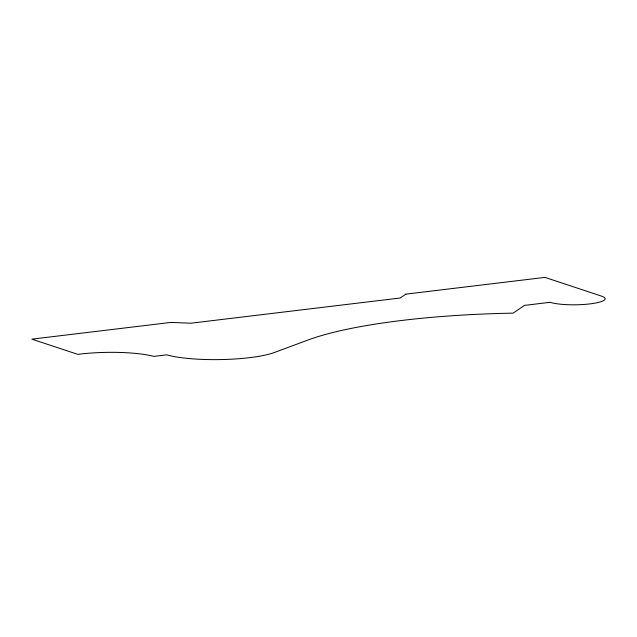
<?xml version="1.0" encoding="UTF-8"?>
<svg xmlns="http://www.w3.org/2000/svg" width="637" height="637" viewBox="0 0 637 637"><rect width="100%" height="100%" fill="white"/><g stroke="black" fill="none" stroke-linecap="round" stroke-linejoin="round"><path stroke-width="0.96" d="M405.904 294.127L400.147 298.012L190.781 323.214L170.883 322.418L31.85 339.147L77.825 354.363A56.605 10.805 -0.9 0 1 153.883 356.386L166.711 354.841A62.37 11.904 -0.9 0 0 274.42 352.484L308.037 340.007A236.04 45.036 -0.9 0 1 513.04 313.149L524.554 305.378L550.209 302.296A29.302 5.59 -0.9 0 0 590.005 303.889A29.302 5.59 -0.9 0 0 601.511 296.117L544.93 277.39L405.904 294.127"/></g></svg>
